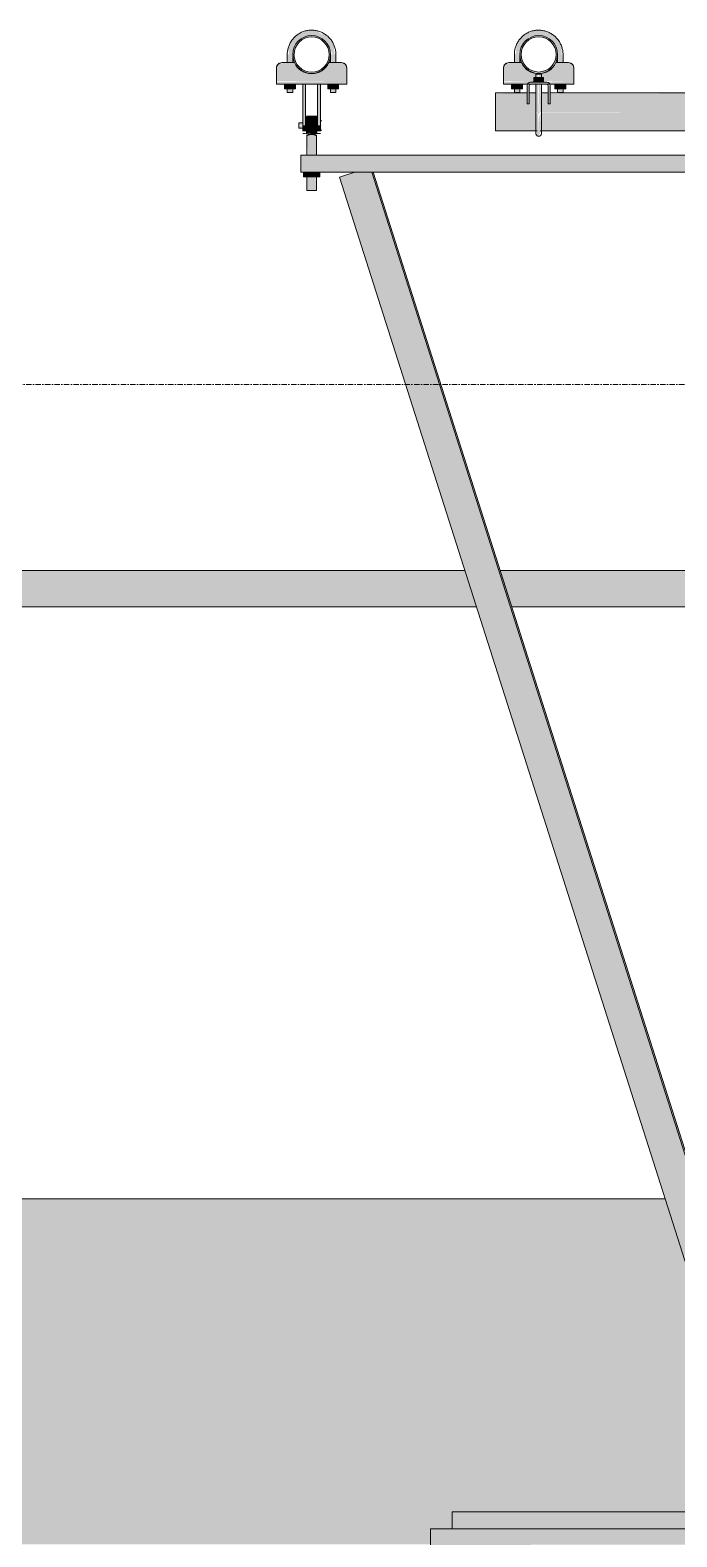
# Model space of a CAD drawing. Header units: inches. Extents: x 21380 to 98133, y -290 to 853.
# Drawn here: x 25549.1 to 25608.9, y 155.3 to 294.5 of the extents above; entities that cross this region are included whole.
import ezdxf

# ---------------------------------------------------------------- set-up
doc = ezdxf.new("R2010")
doc.units = ezdxf.units.IN
doc.header["$MEASUREMENT"] = 0
doc.linetypes.add('Grid Line 1_2_', pattern=[0.875, 0.5, -0.125, 0.125, -0.125])
for name, color, linetype, lineweight in [('A-FLOR-LEVL', 51, 'Continuous', 9), ('M-HVAC-DUCT', 70, 'Continuous', 9), ('Q-SPCQ', 91, 'Continuous', 9), ('S-BEAM', 12, 'Continuous', 9)]:
    doc.layers.add(name, color=color, linetype=linetype, lineweight=lineweight)

# ---------------------------------------------------------------- blocks, each defined once
blk = doc.blocks.new('Basketball_Backstop-Performance_Sports_Systems-3103-Ceiling_Hung - 27_-0_ to 27_-11 7_8_-706978-Building Section - East_West looking North')
at = {"layer": 'Q-SPCQ'}
for points in [[(25577.23, 292.25), (25577.29, 292.25), (25577.2, 293.23), (25576.41, 294.09), (25576.12, 294.23), (25576.2, 294.04), (25575.67, 294.44), (25574.67, 294.44), (25573.77, 294.01), (25573.14, 293.23), (25573.03, 292.73), (25573.1, 292.25), (25573.29, 292.25), (25573.35, 292.25), (25573.48, 292.7), (25573.85, 293.38), (25574.15, 293.66), (25574.54, 293.87), (25574.92, 293.97), (25575.43, 293.97), (25575.82, 293.86), (25576.26, 293.6), (25576.58, 293.27), (25576.8, 292.84), (25576.86, 292.67), (25576.93, 292.74), (25577.1, 292.25), (25577.17, 292.25)], [(25594.1, 292.25), (25594.29, 292.25), (25594.41, 292.67), (25594.49, 292.74), (25594.76, 293.27), (25595.35, 293.89), (25595.35, 293.79), (25596, 293.98), (25596.42, 293.97), (25596.79, 293.87), (25597.22, 293.63), (25597.58, 293.26), (25597.8, 292.84), (25597.86, 292.67), (25597.92, 292.79), (25597.99, 292.25), (25598.04, 292.25), (25598.29, 292.25), (25598.31, 292.73), (25598.2, 293.23), (25597.57, 294.01), (25596.67, 294.44), (25595.67, 294.44), (25594.77, 294.01), (25594.14, 293.23), (25594.04, 292.25)], [(25571.92, 289.81), (25578.42, 289.81), (25578.42, 291), (25578.05, 291.48), (25577.92, 291.5), (25576.74, 291.46), (25576.32, 290.92), (25575.98, 290.69), (25575.59, 290.54), (25575.39, 290.49), (25574.67, 290.56), (25574.27, 290.73), (25573.92, 291.01), (25573.65, 291.37), (25573.48, 291.5), (25572.17, 291.43), (25571.92, 291)], [(25595.73, 289.81), (25595.73, 290.12), (25595.93, 290.12), (25595.99, 290.44), (25596.41, 290.4), (25596.41, 290.12), (25596.61, 290.12), (25596.61, 289.81), (25599.42, 289.81), (25599.42, 291), (25599.05, 291.48), (25598.92, 291.5), (25597.74, 291.46), (25597.32, 290.92), (25596.98, 290.69), (25596.59, 290.54), (25596.1, 290.49), (25595.67, 290.56), (25595.27, 290.73), (25594.92, 291.01), (25594.65, 291.37), (25594.48, 291.5), (25593.17, 291.43), (25592.92, 291), (25592.92, 289.81)], [(25574.61, 289.5), (25578.42, 289.54), (25578.42, 289.81), (25571.92, 289.73), (25571.92, 289.5), (25574.4, 289.5)], [(25596.17, 289.69), (25596.17, 290.12), (25595.73, 290.12), (25595.73, 289.69)], [(25596.17, 289.69), (25596.61, 289.69), (25596.61, 290.12), (25596.17, 290.12)], [(25572.92, 289.06), (25572.92, 289.5), (25572.66, 289.5), (25572.66, 289.06)], [(25572.92, 289.06), (25573.42, 289.06), (25573.42, 289.5), (25572.92, 289.5)], [(25573.42, 289.06), (25573.67, 289.06), (25573.67, 289.5), (25573.42, 289.5)], [(25574.4, 285.69), (25574.61, 285.69), (25574.61, 289.5), (25574.36, 289.5), (25574.36, 285.69)], [(25575.98, 285.69), (25575.98, 289.5), (25575.73, 289.5), (25575.73, 285.69)], [(25576.66, 289.06), (25576.92, 289.06), (25576.92, 289.5), (25576.66, 289.5)], [(25577.42, 289.06), (25577.42, 289.5), (25576.92, 289.5), (25576.92, 289.06)], [(25577.67, 289.06), (25577.67, 289.5), (25577.42, 289.5), (25577.42, 289.06)], [(25593.66, 289.06), (25593.92, 289.06), (25593.92, 289.5), (25593.66, 289.5)], [(25593.92, 289.06), (25594.42, 289.06), (25594.42, 289.5), (25593.92, 289.5)], [(25594.67, 289.06), (25594.67, 289.5), (25594.42, 289.5), (25594.42, 289.06)], [(25597.66, 289.06), (25597.92, 289.06), (25597.92, 289.5), (25597.66, 289.5)], [(25597.92, 289.06), (25598.42, 289.06), (25598.42, 289.5), (25597.92, 289.5)], [(25598.67, 289.06), (25598.67, 289.5), (25598.42, 289.5), (25598.42, 289.06)], [(25574.61, 285.16), (25574.61, 285.69), (25574.36, 285.69), (25574.4, 285.16)], [(25574.71, 285.66), (25575.64, 285.66), (25575.64, 286.53), (25574.71, 286.53), (25574.71, 285.89)], [(25575.73, 285.16), (25575.98, 285.16), (25575.98, 285.69), (25575.73, 285.69), (25575.73, 285.31)], [(25596.17, 284.74), (25596.39, 285.19), (25596.36, 285.21), (25596.37, 285.9), (25596.35, 286.85), (25596.17, 286.39), (25596.17, 284.96)], [(25574.42, 280.94), (25575.17, 280.94), (25575.17, 281.37), (25574.42, 281.37)], [(25575.17, 280.94), (25575.92, 280.94), (25575.92, 281.37), (25575.17, 281.37)], [(25618.06, 164.31), (25618.19, 164.32), (25580.86, 281.37), (25580.73, 281.37), (25618.06, 164.32)]]:
    blk.add_hatch(color=256, dxfattribs=at).paths.add_polyline_path(points, flags=0)
h = blk.add_hatch(color=256, dxfattribs=at)
h.paths.add_polyline_path([(25575.17, 290.5), (25575.62, 290.56), (25576.04, 290.73), (25576.6, 291.27), (25576.68, 291.37), (25576.86, 291.8), (25576.92, 292.25), (25576.86, 292.7), (25576.68, 293.12), (25576.41, 293.49), (25576.04, 293.77), (25575.62, 293.94), (25575.17, 294), (25574.72, 293.94), (25574.29, 293.77), (25573.93, 293.49), (25573.65, 293.12), (25573.48, 292.7), (25573.42, 292.25), (25573.48, 291.8), (25573.73, 291.27), (25573.93, 291.01), (25574.4, 290.69), (25574.72, 290.56)], flags=0)
h.paths.add_polyline_path([(25575.17, 290.62), (25574.75, 290.68), (25574.36, 290.84), (25573.89, 291.27), (25573.76, 291.44), (25573.6, 291.83), (25573.54, 292.25), (25573.6, 292.67), (25573.76, 293.06), (25574.02, 293.4), (25574.4, 293.67), (25574.75, 293.82), (25575.17, 293.87), (25575.59, 293.82), (25575.98, 293.66), (25576.32, 293.4), (25576.58, 293.06), (25576.74, 292.67), (25576.79, 292.25), (25576.74, 291.83), (25576.45, 291.27), (25576.32, 291.1), (25575.98, 290.84), (25575.59, 290.68)], flags=0)
h = blk.add_hatch(color=256, dxfattribs=at)
h.paths.add_polyline_path([(25596.17, 290.5), (25596.62, 290.56), (25597.04, 290.73), (25597.6, 291.27), (25597.68, 291.37), (25597.86, 291.8), (25597.92, 292.25), (25597.86, 292.7), (25597.68, 293.12), (25597.41, 293.49), (25597.04, 293.77), (25596.62, 293.94), (25596.17, 294), (25595.72, 293.94), (25595.29, 293.77), (25594.93, 293.49), (25594.65, 293.12), (25594.48, 292.7), (25594.42, 292.25), (25594.48, 291.8), (25594.73, 291.27), (25594.93, 291.01), (25595.29, 290.73), (25595.72, 290.56)], flags=0)
h.paths.add_polyline_path([(25596.17, 290.62), (25595.75, 290.68), (25595.36, 290.84), (25594.89, 291.27), (25594.76, 291.44), (25594.6, 291.83), (25594.54, 292.25), (25594.6, 292.67), (25594.76, 293.06), (25595.02, 293.4), (25595.36, 293.66), (25595.75, 293.82), (25596.17, 293.87), (25596.59, 293.82), (25596.98, 293.66), (25597.32, 293.4), (25597.58, 293.06), (25597.74, 292.67), (25597.79, 292.25), (25597.74, 291.83), (25597.45, 291.27), (25597.32, 291.1), (25596.98, 290.84), (25596.33, 290.65)], flags=0)
h = blk.add_hatch(color=256, dxfattribs=at)
h.paths.add_polyline_path([(25573.41, 288.75), (25573.35, 289.06), (25572.93, 289.06), (25572.99, 288.75), (25573.39, 288.75)], flags=0)
h.paths.add_polyline_path([(25573.17, 291.5), (25573.41, 291.5), (25573.35, 292.25), (25572.93, 292.25), (25573, 291.5), (25573.15, 291.5)], flags=0)
h = blk.add_hatch(color=256, dxfattribs=at)
h.paths.add_polyline_path([(25577.04, 288.75), (25577.41, 288.75), (25577.34, 289.06), (25576.93, 289.06), (25576.99, 288.75)], flags=0)
h.paths.add_polyline_path([(25577.1, 291.5), (25577.41, 291.5), (25577.35, 292.25), (25576.93, 292.25), (25577.01, 291.5), (25577.06, 291.5)], flags=0)
h = blk.add_hatch(color=256, dxfattribs=at)
h.paths.add_polyline_path([(25594.29, 288.75), (25594.41, 288.75), (25594.34, 289.06), (25593.93, 289.06), (25593.99, 288.75), (25594.23, 288.75)], flags=0)
h.paths.add_polyline_path([(25594.12, 291.5), (25594.41, 291.5), (25594.35, 292.25), (25593.93, 292.25), (25593.99, 291.5), (25594.1, 291.5)], flags=0)
h = blk.add_hatch(color=256, dxfattribs=at)
h.paths.add_polyline_path([(25598.29, 288.75), (25598.41, 288.75), (25598.35, 289.06), (25597.93, 289.06), (25597.99, 288.75), (25598.23, 288.75)], flags=0)
h.paths.add_polyline_path([(25598.15, 291.5), (25598.41, 291.5), (25598.35, 292.25), (25597.93, 292.25), (25598, 291.5), (25598.1, 291.5)], flags=0)
h = blk.add_hatch(color=256, dxfattribs=at)
h.paths.add_polyline_path([(25592.92, 289.5), (25595.42, 289.57), (25595.42, 289.69), (25595.73, 289.73), (25595.73, 289.81), (25592.92, 289.73), (25592.92, 289.51)], flags=0)
h.paths.add_polyline_path([(25599.42, 289.5), (25599.42, 289.81), (25596.61, 289.73), (25596.61, 289.69), (25596.92, 289.62), (25596.92, 289.5)], flags=0)
h = blk.add_hatch(color=256, dxfattribs=at)
h.paths.add_polyline_path([(25595.29, 288.19), (25595.29, 289.37), (25595.11, 289.37), (25595.11, 288.19)], flags=0)
h.paths.add_polyline_path([(25597.04, 288.19), (25597.23, 288.19), (25597.23, 289.37), (25597.04, 289.37)], flags=0)
h.paths.add_polyline_path([(25596.92, 289.5), (25596.92, 289.69), (25595.42, 289.69), (25595.42, 289.5), (25596.33, 289.5)], flags=0)
h = blk.add_hatch(color=256, dxfattribs=at)
h.paths.add_polyline_path([(25595.99, 286.94), (25596.17, 286.94), (25596.1, 289.5), (25595.93, 289.5), (25595.95, 286.94)], flags=0)
h.paths.add_polyline_path([(25595.95, 290.12), (25596.17, 290.12), (25596.1, 290.44), (25595.93, 290.44), (25595.93, 290.12)], flags=0)
h = blk.add_hatch(color=256, dxfattribs=at)
h.paths.add_polyline_path([(25596.33, 286.94), (25596.41, 286.94), (25596.33, 289.5), (25596.17, 289.5), (25596.23, 286.94), (25596.29, 286.94)], flags=0)
h.paths.add_polyline_path([(25596.34, 290.12), (25596.41, 290.12), (25596.33, 290.44), (25596.17, 290.44), (25596.23, 290.12), (25596.33, 290.12)], flags=0)
h = blk.add_hatch(color=256, dxfattribs=at)
h.paths.add_polyline_path([(25592.17, 286.94), (25595.93, 286.94), (25595.93, 288.69), (25595.29, 288.62), (25595.29, 288.19), (25595.11, 288.19), (25595.11, 288.69), (25592.17, 288.63), (25592.17, 287.39)], flags=0)
h.paths.add_polyline_path([(25596.41, 286.94), (25621.93, 286.94), (25621.93, 288.69), (25621.29, 288.63), (25621.29, 288.19), (25621.11, 288.19), (25621.11, 288.69), (25597.23, 288.61), (25597.23, 288.19), (25597.04, 288.19), (25597.04, 288.69), (25596.41, 288.62), (25596.41, 287.36)], flags=0)
h.paths.add_polyline_path([(25622.42, 286.94), (25647.93, 286.97), (25647.93, 288.69), (25647.29, 288.63), (25647.29, 288.19), (25647.11, 288.2), (25647.11, 288.69), (25623.23, 288.63), (25623.23, 288.19), (25623.04, 288.19), (25623.04, 288.69), (25622.41, 288.63), (25622.41, 286.94)], flags=0)
h.paths.add_polyline_path([(25648.97, 286.94), (25652.17, 286.94), (25652.17, 288.69), (25649.23, 288.63), (25649.23, 288.19), (25649.04, 288.19), (25648.97, 288.69), (25648.41, 288.63), (25648.41, 286.94)], flags=0)
h = blk.add_hatch(color=256, dxfattribs=at)
h.paths.add_polyline_path([(25595.99, 286.94), (25596.17, 286.7), (25596.29, 286.94), (25596.04, 286.94)], flags=0)
h.paths.add_polyline_path([(25595.93, 285.19), (25595.98, 285.25), (25595.95, 286.94), (25592.17, 286.94), (25592.17, 285.19)], flags=0)
h.paths.add_polyline_path([(25622.04, 286.94), (25622.17, 286.71), (25622.1, 286.94)], flags=0)
h.paths.add_polyline_path([(25596.39, 286.94), (25596.33, 286.89), (25596.37, 286.91)], flags=0)
h.paths.add_polyline_path([(25596.36, 285.19), (25621.95, 285.25), (25621.93, 286.94), (25596.39, 286.91), (25596.36, 285.21)], flags=0)
h.paths.add_polyline_path([(25647.99, 286.94), (25648.17, 286.7), (25648.29, 286.94), (25648.04, 286.94)], flags=0)
h.paths.add_polyline_path([(25622.39, 286.94), (25622.23, 286.94), (25622.29, 286.73), (25622.35, 286.85)], flags=0)
h.paths.add_polyline_path([(25622.39, 285.67), (25622.17, 286.04), (25622.07, 285.61), (25622.29, 285.62), (25622.35, 285.64)], flags=0)
h.paths.add_polyline_path([(25622.65, 285.19), (25647.98, 285.26), (25647.95, 286.94), (25622.39, 286.94), (25622.4, 285.19)], flags=0)
h.paths.add_polyline_path([(25648.39, 286.94), (25648.35, 286.94), (25648.35, 286.85)], flags=0)
h.paths.add_polyline_path([(25648.36, 285.19), (25652.17, 285.25), (25652.17, 286.94), (25648.39, 286.94), (25648.36, 285.19)], flags=0)
h = blk.add_hatch(color=256, dxfattribs=at)
h.paths.add_polyline_path([(25596.17, 286.45), (25596.1, 286.78), (25596.04, 286.8), (25596.1, 286.63)], flags=0)
h.paths.add_polyline_path([(25596.17, 284.74), (25596.1, 286.6), (25595.95, 286.94), (25595.98, 284.87), (25596.01, 284.76)], flags=0)
h = blk.add_hatch(color=256, dxfattribs=at)
h.paths.add_polyline_path([(25573.98, 285.69), (25574.36, 285.76), (25574.36, 285.93), (25573.98, 285.86), (25573.98, 285.75)], flags=0)
h.paths.add_polyline_path([(25575.73, 285.69), (25575.73, 285.93), (25575.64, 285.86), (25575.64, 285.69)], flags=0)
h.paths.add_polyline_path([(25574.61, 285.69), (25574.71, 285.77), (25574.71, 285.93), (25574.61, 285.85), (25574.61, 285.71)], flags=0)
h = blk.add_hatch(color=256, dxfattribs=at)
h.paths.add_polyline_path([(25575.73, 285.45), (25575.73, 285.69), (25575.64, 285.61), (25575.64, 285.45)], flags=0)
h.paths.add_polyline_path([(25574.36, 285.45), (25574.36, 285.69), (25573.98, 285.62), (25573.98, 285.45)], flags=0)
h.paths.add_polyline_path([(25574.61, 285.45), (25574.71, 285.53), (25574.71, 285.69), (25574.61, 285.62), (25574.61, 285.45)], flags=0)
h = blk.add_hatch(color=256, dxfattribs=at)
h.paths.add_polyline_path([(25575.1, 284.86), (25575.06, 284.87), (25574.71, 285.02), (25574.71, 284.87), (25575.06, 284.86)], flags=0)
h.paths.add_polyline_path([(25575.25, 284.86), (25575.64, 284.87), (25575.64, 285.66), (25574.71, 285.66), (25574.71, 285.02), (25575.17, 284.88)], flags=0)
h = blk.add_hatch(color=256, dxfattribs=at)
h.paths.add_polyline_path([(25574.75, 279.69), (25575.61, 279.69), (25575.54, 280.94), (25574.74, 280.94), (25574.74, 279.69)], flags=0)
h.paths.add_polyline_path([(25575.22, 282.95), (25575.61, 282.95), (25575.58, 284.76), (25575.25, 284.86), (25574.84, 284.79), (25574.74, 284.75), (25574.82, 282.95), (25575.13, 282.95)], flags=0)
h = blk.add_hatch(color=256, dxfattribs=at)
h.paths.add_polyline_path([(25574.17, 281.37), (25620.67, 281.37), (25620.67, 282.87), (25574.17, 282.95), (25574.17, 281.5)], flags=0)
h.paths.add_polyline_path([(25623.67, 281.37), (25670.17, 281.37), (25670.17, 282.95), (25623.67, 282.87), (25623.67, 281.5)], flags=0)
h.paths.add_polyline_path([(25622.36, 282.24), (25622.23, 282.06), (25622.26, 282.23), (25622.27, 282.23)], flags=0)
h.paths.add_polyline_path([(25622.36, 281.81), (25622.27, 282.4), (25621.98, 282.31), (25621.99, 282.24), (25622.17, 282.23), (25622.17, 282.05), (25622.23, 282.05), (25622.34, 281.81)], flags=0)
h.paths.add_polyline_path([(25622.08, 281.84), (25622.1, 281.84), (25621.98, 282.24), (25621.99, 281.99), (25622.08, 281.84)], flags=0)
h.paths.add_polyline_path([(25622.48, 281.91), (25622.54, 282.12), (25622.48, 281.94)], flags=0)
h = blk.add_hatch(color=256, dxfattribs=at)
h.paths.add_polyline_path([(25617.08, 157.56), (25618.96, 157.56), (25618.96, 160.19), (25616.24, 160.19), (25616.48, 159.44)], flags=0)
h.paths.add_polyline_path([(25618.06, 164.31), (25580.73, 281.37), (25579.16, 281.37), (25577.74, 280.92), (25614.92, 164.31)], flags=0)
h = blk.add_hatch(color=256, dxfattribs=at)
h.paths.add_polyline_path([(25653.35, 156), (25656.17, 156), (25656.17, 157.56), (25622.29, 157.56), (25622.29, 156), (25651.42, 156)], flags=0)
h.paths.add_polyline_path([(25588.17, 156), (25622.04, 156), (25622.04, 157.56), (25588.17, 157.56)], flags=0)
h = blk.add_hatch(color=256, dxfattribs=at)
h.paths.add_polyline_path([(25586.17, 114), (25616.65, 114), (25615.57, 115.5), (25587.67, 115.5), (25587.67, 154.5), (25622.04, 154.56), (25622.04, 156), (25586.17, 156), (25586.17, 115.49)], flags=0)
h.paths.add_polyline_path([(25658.17, 114), (25658.17, 156), (25622.29, 156), (25622.29, 154.5), (25656.67, 154.5), (25656.67, 115.5), (25628.77, 115.49), (25627.73, 114), (25644.58, 114)], flags=0)
for p, q in [((25573.58, 291.5), (25572.42, 291.5)), ((25572.92, 292.25), (25572.92, 291.5)), ((25573.42, 291.5), (25573.42, 292.25)), ((25577.92, 291.5), (25576.76, 291.5)), ((25576.92, 292.25), (25576.92, 291.5)), ((25577.42, 291.5), (25577.42, 292.25)), ((25594.58, 291.5), (25593.42, 291.5)), ((25593.92, 292.25), (25593.92, 291.5)), ((25594.42, 291.5), (25594.42, 292.25)), ((25598.92, 291.5), (25597.76, 291.5)), ((25597.92, 292.25), (25597.92, 291.5)), ((25598.42, 291.5), (25598.42, 292.25)), ((25571.92, 291), (25571.92, 289.81)), ((25571.92, 289.5), (25571.92, 289.81)), ((25578.42, 289.81), (25578.42, 291)), ((25578.42, 289.81), (25578.42, 289.5)), ((25592.92, 289.81), (25592.92, 291)), ((25592.92, 289.5), (25592.92, 289.81)), ((25596.92, 289.69), (25595.42, 289.69)), ((25595.73, 290.12), (25596.17, 290.12)), ((25595.73, 290.12), (25595.73, 289.69)), ((25595.92, 290.44), (25595.92, 289.69)), ((25595.93, 290.44), (25596.17, 290.44)), ((25596.17, 290.44), (25596.41, 290.44)), ((25596.17, 290.12), (25596.61, 290.12)), ((25596.17, 289.69), (25596.17, 290.12)), ((25596.42, 289.69), (25596.42, 290.44)), ((25596.61, 290.12), (25596.61, 289.69)), ((25599.42, 291), (25599.42, 289.81)), ((25599.42, 289.81), (25599.42, 289.5)), ((25571.92, 289.5), (25578.42, 289.5)), ((25572.66, 289.06), (25572.66, 289.5)), ((25572.92, 289.06), (25572.66, 289.06)), ((25572.92, 289.51), (25572.92, 288.75)), ((25572.92, 289.5), (25572.92, 289.06)), ((25573.42, 289.06), (25572.92, 289.06)), ((25572.92, 288.75), (25572.93, 288.75)), ((25573.42, 288.75), (25572.92, 288.75)), ((25573.41, 288.75), (25573.42, 288.75)), ((25573.42, 288.75), (25573.42, 289.51)), ((25573.42, 289.5), (25573.42, 289.06)), ((25573.67, 289.06), (25573.42, 289.06)), ((25573.67, 289.5), (25573.67, 289.06)), ((25574.36, 285.69), (25574.36, 289.5)), ((25574.36, 289.5), (25574.61, 289.5)), ((25574.61, 289.5), (25574.61, 285.69)), ((25575.73, 285.69), (25575.73, 289.5)), ((25575.73, 289.5), (25575.98, 289.5)), ((25575.98, 289.5), (25575.98, 285.69)), ((25576.66, 289.5), (25576.66, 289.06)), ((25576.92, 289.06), (25576.66, 289.06)), ((25576.92, 289.52), (25576.92, 288.75)), ((25576.92, 289.5), (25576.92, 289.06)), ((25577.42, 289.06), (25576.92, 289.06)), ((25577.42, 288.75), (25576.92, 288.75)), ((25576.92, 288.75), (25576.93, 288.75)), ((25577.41, 288.75), (25577.42, 288.75)), ((25577.42, 288.75), (25577.42, 289.52)), ((25577.42, 289.5), (25577.42, 289.06)), ((25577.67, 289.06), (25577.42, 289.06)), ((25577.67, 289.06), (25577.67, 289.5)), ((25595.11, 288.69), (25592.17, 288.69)), ((25592.17, 286.94), (25592.17, 288.69)), ((25592.92, 289.5), (25595.42, 289.5)), ((25593.66, 289.06), (25593.66, 289.5)), ((25593.92, 289.06), (25593.66, 289.06)), ((25593.92, 289.51), (25593.92, 288.75)), ((25593.92, 289.5), (25593.92, 289.06)), ((25594.42, 289.06), (25593.92, 289.06)), ((25593.92, 288.75), (25593.93, 288.75)), ((25594.42, 288.75), (25593.92, 288.75)), ((25594.41, 288.75), (25594.42, 288.75)), ((25594.42, 288.75), (25594.42, 289.51)), ((25594.42, 289.5), (25594.42, 289.06)), ((25594.67, 289.06), (25594.42, 289.06)), ((25594.67, 289.5), (25594.67, 289.06)), ((25595.11, 289.37), (25595.11, 288.19)), ((25595.29, 288.19), (25595.29, 289.37)), ((25595.95, 288.69), (25595.29, 288.69)), ((25595.42, 289.5), (25596.92, 289.5)), ((25595.92, 289.5), (25595.92, 288.68)), ((25595.92, 289.5), (25595.92, 286.94)), ((25597.04, 288.69), (25596.39, 288.69)), ((25596.42, 288.68), (25596.42, 289.5)), ((25596.42, 286.94), (25596.42, 289.5)), ((25596.92, 289.5), (25599.42, 289.5)), ((25597.04, 288.19), (25597.04, 289.37)), ((25597.23, 289.37), (25597.23, 288.19)), ((25621.11, 288.69), (25597.23, 288.69)), ((25597.66, 289.5), (25597.66, 289.06)), ((25597.92, 289.06), (25597.66, 289.06)), ((25597.92, 289.52), (25597.92, 288.75)), ((25597.92, 289.5), (25597.92, 289.06)), ((25598.42, 289.06), (25597.92, 289.06)), ((25598.42, 288.75), (25597.92, 288.75)), ((25597.92, 288.75), (25597.93, 288.75)), ((25598.41, 288.75), (25598.42, 288.75)), ((25598.42, 288.75), (25598.42, 289.52)), ((25598.42, 289.5), (25598.42, 289.06)), ((25598.67, 289.06), (25598.42, 289.06)), ((25598.67, 289.06), (25598.67, 289.5)), ((25592.17, 285.19), (25592.17, 286.94)), ((25595.11, 288.2), (25595.11, 287.82)), ((25595.11, 287.69), (25595.11, 288.19)), ((25595.11, 287.82), (25595.11, 287.69)), ((25595.11, 287.69), (25595.29, 287.69)), ((25595.29, 287.69), (25595.11, 287.69)), ((25595.29, 287.82), (25595.29, 288.2)), ((25595.29, 288.19), (25595.29, 287.69)), ((25595.29, 287.69), (25595.29, 287.82)), ((25597.04, 288.2), (25597.04, 287.82)), ((25597.04, 287.69), (25597.04, 288.19)), ((25597.04, 287.82), (25597.04, 287.69)), ((25597.04, 287.69), (25597.23, 287.69)), ((25597.23, 287.69), (25597.04, 287.69)), ((25597.23, 287.82), (25597.23, 288.2)), ((25597.23, 288.19), (25597.23, 287.69)), ((25597.23, 287.69), (25597.23, 287.82)), ((25574.36, 285.94), (25573.98, 285.94)), ((25573.98, 285.69), (25573.98, 285.93)), ((25573.98, 285.45), (25573.98, 285.69)), ((25574.36, 285.16), (25574.36, 285.69)), ((25574.71, 285.94), (25574.61, 285.94)), ((25574.61, 285.69), (25574.61, 285.16)), ((25575.64, 286.56), (25574.71, 286.56)), ((25574.71, 285.66), (25574.71, 286.53)), ((25574.71, 284.87), (25574.71, 285.66)), ((25575.64, 286.53), (25575.64, 285.66)), ((25575.73, 285.94), (25575.64, 285.94)), ((25575.64, 285.66), (25575.64, 284.87)), ((25575.73, 285.16), (25575.73, 285.69)), ((25576.11, 286.12), (25575.98, 286.12)), ((25575.98, 285.69), (25575.98, 285.16)), ((25576.11, 285.69), (25576.11, 285.69)), ((25576.11, 285.69), (25576.11, 285.69)), ((25573.98, 285.44), (25574.36, 285.44)), ((25574.36, 284.94), (25574.61, 284.94)), ((25574.61, 285.44), (25574.71, 285.44)), ((25574.71, 284.75), (25574.74, 284.75)), ((25574.74, 284.75), (25574.74, 282.95)), ((25575.61, 282.95), (25575.61, 284.75)), ((25575.61, 284.75), (25575.64, 284.75)), ((25575.64, 285.44), (25575.73, 285.44)), ((25575.73, 284.94), (25575.98, 284.94)), ((25575.98, 285.25), (25576.11, 285.25)), ((25592.17, 285.19), (25596.04, 285.19)), ((25596.3, 285.19), (25621.88, 285.19)), ((25574.17, 281.37), (25574.17, 282.95)), ((25574.17, 282.95), (25621.67, 282.95)), ((25618.86, 281.37), (25574.17, 281.37)), ((25574.42, 281.37), (25574.42, 280.94)), ((25574.74, 281.37), (25574.74, 279.69)), ((25575.17, 280.94), (25575.17, 281.37)), ((25575.61, 279.69), (25575.61, 281.37)), ((25575.92, 281.37), (25575.92, 280.94)), ((25577.74, 280.92), (25579.16, 281.37)), ((25580.73, 281.37), (25618.06, 164.32)), ((25618.19, 164.32), (25580.86, 281.37)), ((25575.17, 280.94), (25574.42, 280.94)), ((25575.92, 280.94), (25575.17, 280.94)), ((25577.74, 280.92), (25614.92, 164.32)), ((25575.61, 279.69), (25574.74, 279.69)), ((25588.17, 156), (25588.17, 157.56)), ((25588.17, 157.56), (25622.09, 157.56)), ((25622.09, 156), (25586.17, 156)), ((25586.17, 156), (25586.17, 114))]:
    blk.add_line(p, q, dxfattribs=at)
at = {"layer": 'Q-SPCQ', "flags": 128}
for points in [[(25577.42, 292.25), (25577.42, 292.34), (25577.41, 292.43), (25577.4, 292.52), (25577.39, 292.61), (25577.37, 292.7), (25577.35, 292.78), (25577.33, 292.87), (25577.3, 292.96), (25577.27, 293.04), (25577.24, 293.13), (25577.2, 293.21), (25577.16, 293.29), (25577.12, 293.37), (25577.08, 293.45), (25577.03, 293.52), (25576.97, 293.59), (25576.92, 293.66), (25576.86, 293.73), (25576.8, 293.8), (25576.74, 293.86), (25576.67, 293.93), (25576.6, 293.98), (25576.53, 294.04), (25576.46, 294.09), (25576.38, 294.14), (25576.31, 294.19), (25576.23, 294.23), (25576.15, 294.28), (25576.07, 294.31), (25575.98, 294.35), (25575.9, 294.38), (25575.81, 294.41), (25575.73, 294.43), (25575.64, 294.45), (25575.55, 294.47), (25575.46, 294.48), (25575.37, 294.49), (25575.28, 294.5), (25575.19, 294.5), (25575.1, 294.5), (25575.01, 294.49), (25574.92, 294.49), (25574.83, 294.48), (25574.75, 294.46), (25574.66, 294.44), (25574.57, 294.42), (25574.48, 294.39), (25574.4, 294.36), (25574.32, 294.33), (25574.23, 294.3), (25574.15, 294.26), (25574.07, 294.21), (25573.99, 294.17), (25573.92, 294.12), (25573.84, 294.07), (25573.77, 294.01), (25573.7, 293.96), (25573.64, 293.9), (25573.57, 293.83), (25573.51, 293.77), (25573.45, 293.7), (25573.39, 293.63), (25573.34, 293.56), (25573.29, 293.49), (25573.24, 293.41), (25573.2, 293.33), (25573.15, 293.25), (25573.12, 293.17), (25573.08, 293.09), (25573.05, 293), (25573.02, 292.92), (25573, 292.83), (25572.97, 292.74), (25572.96, 292.66), (25572.94, 292.57), (25572.93, 292.48), (25572.92, 292.39), (25572.92, 292.3), (25572.92, 292.25)], [(25598.42, 292.25), (25598.42, 292.34), (25598.41, 292.43), (25598.4, 292.52), (25598.39, 292.61), (25598.37, 292.7), (25598.35, 292.78), (25598.33, 292.87), (25598.3, 292.96), (25598.27, 293.04), (25598.24, 293.13), (25598.2, 293.21), (25598.16, 293.29), (25598.12, 293.37), (25598.08, 293.45), (25598.03, 293.52), (25597.97, 293.59), (25597.92, 293.66), (25597.86, 293.73), (25597.8, 293.8), (25597.74, 293.86), (25597.67, 293.93), (25597.6, 293.98), (25597.53, 294.04), (25597.46, 294.09), (25597.38, 294.14), (25597.31, 294.19), (25597.23, 294.23), (25597.15, 294.28), (25597.07, 294.31), (25596.98, 294.35), (25596.9, 294.38), (25596.81, 294.41), (25596.73, 294.43), (25596.64, 294.45), (25596.55, 294.47), (25596.46, 294.48), (25596.37, 294.49), (25596.28, 294.5), (25596.19, 294.5), (25596.1, 294.5), (25596.01, 294.49), (25595.92, 294.49), (25595.83, 294.48), (25595.75, 294.46), (25595.66, 294.44), (25595.57, 294.42), (25595.48, 294.39), (25595.4, 294.36), (25595.32, 294.33), (25595.23, 294.3), (25595.15, 294.26), (25595.07, 294.21), (25594.99, 294.17), (25594.92, 294.12), (25594.84, 294.07), (25594.77, 294.01), (25594.7, 293.96), (25594.64, 293.9), (25594.57, 293.83), (25594.51, 293.77), (25594.45, 293.7), (25594.39, 293.63), (25594.34, 293.56), (25594.29, 293.49), (25594.24, 293.41), (25594.2, 293.33), (25594.15, 293.25), (25594.12, 293.17), (25594.08, 293.09), (25594.05, 293), (25594.02, 292.92), (25594, 292.83), (25593.97, 292.74), (25593.96, 292.66), (25593.94, 292.57), (25593.93, 292.48), (25593.92, 292.39), (25593.92, 292.3), (25593.92, 292.25)], [(25595.92, 286.94), (25595.92, 286.86), (25595.92, 286.78), (25595.92, 286.7), (25595.92, 286.62), (25595.92, 286.54), (25595.92, 286.46), (25595.92, 286.38), (25595.92, 286.31), (25595.92, 286.23), (25595.92, 286.16), (25595.92, 286.09), (25595.92, 286.01), (25595.92, 285.94), (25595.92, 285.88), (25595.92, 285.81), (25595.92, 285.74), (25595.92, 285.68), (25595.92, 285.62), (25595.92, 285.56), (25595.92, 285.5), (25595.92, 285.45), (25595.92, 285.4), (25595.92, 285.35), (25595.92, 285.3), (25595.92, 285.25), (25595.92, 285.21), (25595.92, 285.17), (25595.92, 285.14), (25595.92, 285.1), (25595.92, 285.07), (25595.92, 285.05), (25595.92, 285.02), (25595.92, 285), (25595.92, 284.98), (25595.92, 284.97), (25595.92, 284.95), (25595.92, 284.95), (25595.92, 284.94), (25595.92, 284.94)], [(25596.42, 284.94), (25596.42, 284.94), (25596.42, 284.94), (25596.42, 284.95), (25596.42, 284.96), (25596.42, 284.98), (25596.42, 284.99), (25596.42, 285.02), (25596.42, 285.04), (25596.42, 285.07), (25596.42, 285.1), (25596.42, 285.13), (25596.42, 285.16), (25596.42, 285.2), (25596.42, 285.24), (25596.42, 285.29), (25596.42, 285.33), (25596.42, 285.38), (25596.42, 285.43), (25596.42, 285.49), (25596.42, 285.54), (25596.42, 285.6), (25596.42, 285.66), (25596.42, 285.73), (25596.42, 285.79), (25596.42, 285.86), (25596.42, 285.93), (25596.42, 285.99), (25596.42, 286.07), (25596.42, 286.14), (25596.42, 286.21), (25596.42, 286.29), (25596.42, 286.36), (25596.42, 286.44), (25596.42, 286.52), (25596.42, 286.6), (25596.42, 286.68), (25596.42, 286.76), (25596.42, 286.84), (25596.42, 286.92), (25596.42, 286.94)], [(25595.92, 284.94), (25595.92, 284.94), (25595.92, 284.94), (25595.92, 284.95), (25595.92, 284.96), (25595.92, 284.98), (25595.92, 284.99), (25595.92, 285.02), (25595.92, 285.04), (25595.92, 285.07), (25595.92, 285.1), (25595.92, 285.13), (25595.92, 285.16), (25595.92, 285.2)], [(25596.17, 284.69), (25596.16, 284.69), (25596.15, 284.69), (25596.14, 284.69), (25596.13, 284.69), (25596.12, 284.69), (25596.11, 284.69), (25596.1, 284.7), (25596.09, 284.7), (25596.08, 284.7), (25596.07, 284.71), (25596.06, 284.71), (25596.05, 284.72), (25596.04, 284.72), (25596.04, 284.73), (25596.03, 284.73), (25596.02, 284.74), (25596.01, 284.74), (25596, 284.75), (25596, 284.76), (25595.99, 284.76), (25595.98, 284.77), (25595.98, 284.78), (25595.97, 284.79), (25595.96, 284.79), (25595.96, 284.8), (25595.95, 284.81), (25595.95, 284.82), (25595.94, 284.83), (25595.94, 284.84), (25595.94, 284.85), (25595.93, 284.86), (25595.93, 284.87), (25595.93, 284.88), (25595.92, 284.89), (25595.92, 284.9), (25595.92, 284.9), (25595.92, 284.91), (25595.92, 284.92), (25595.92, 284.93), (25595.92, 284.94)], [(25596.42, 284.94), (25596.42, 284.93), (25596.42, 284.92), (25596.42, 284.91), (25596.42, 284.9), (25596.41, 284.89), (25596.41, 284.88), (25596.41, 284.87), (25596.41, 284.86), (25596.4, 284.85), (25596.4, 284.84), (25596.39, 284.83), (25596.39, 284.82), (25596.39, 284.81), (25596.38, 284.8), (25596.38, 284.8), (25596.37, 284.79), (25596.36, 284.78), (25596.36, 284.77), (25596.35, 284.77), (25596.34, 284.76), (25596.34, 284.75), (25596.33, 284.74), (25596.32, 284.74), (25596.31, 284.73), (25596.3, 284.73), (25596.3, 284.72), (25596.29, 284.72), (25596.28, 284.71), (25596.27, 284.71), (25596.26, 284.7), (25596.25, 284.7), (25596.24, 284.7), (25596.23, 284.7), (25596.22, 284.69), (25596.21, 284.69), (25596.2, 284.69), (25596.19, 284.69), (25596.18, 284.69), (25596.17, 284.69), (25596.17, 284.69)], [(25596.42, 285.21), (25596.42, 285.17), (25596.42, 285.14), (25596.42, 285.1), (25596.42, 285.07), (25596.42, 285.05), (25596.42, 285.02), (25596.42, 285), (25596.42, 284.98), (25596.42, 284.97), (25596.42, 284.95), (25596.42, 284.95), (25596.42, 284.94), (25596.42, 284.94)]]:
    blk.add_lwpolyline(points, dxfattribs=at)
at = {"layer": 'Q-SPCQ'}
for centre, radius, start, end in [((25575.17, 292.25), 1.75, 0, 180), ((25575.17, 292.25), 1.62, 0, 180), ((25596.17, 292.25), 1.75, 0, 180), ((25596.17, 292.25), 1.62, 0, 180), ((25572.42, 291), 0.5, 90, 180), ((25572.42, 291), 0.5, 120, 180), ((25575.17, 292.25), 1.75, 180, 0), ((25575.17, 292.25), 1.63, 180, 0), ((25575.17, 292.22), 1.75, 204.3958, 335.6042), ((25577.92, 291), 0.5, 0, 90), ((25577.92, 291), 0.5, 0, 60), ((25593.42, 291), 0.5, 90, 180), ((25593.42, 291), 0.5, 120, 180), ((25596.17, 292.25), 1.75, 180, 0), ((25596.17, 292.25), 1.62, 180, 0), ((25596.17, 292.22), 1.75, 204.3958, 335.6042), ((25598.92, 291), 0.5, 0, 90), ((25598.92, 291), 0.5, 0, 60), ((25595.42, 289.37), 0.312, 90, 180), ((25596.92, 289.37), 0.312, 0, 90), ((25595.42, 289.37), 0.125, 90, 180), ((25596.92, 289.37), 0.125, 0, 90)]:
    blk.add_arc(centre, radius, start, end, dxfattribs=at)
blk.add_open_spline([(25575.61, 284.75), (25575.61, 284.75), (25575.61, 284.75), (25575.6, 284.76), (25575.58, 284.76), (25575.57, 284.77), (25575.55, 284.78), (25575.54, 284.78), (25575.52, 284.79), (25575.51, 284.79), (25575.5, 284.8), (25575.48, 284.81), (25575.46, 284.81), (25575.43, 284.82), (25575.41, 284.83), (25575.39, 284.83), (25575.38, 284.84), (25575.35, 284.84), (25575.33, 284.85), (25575.29, 284.85), (25575.25, 284.86), (25575.21, 284.86), (25575.17, 284.86), (25575.13, 284.86), (25575.1, 284.86), (25575.06, 284.85), (25575.02, 284.85), (25574.99, 284.84), (25574.97, 284.84), (25574.95, 284.83), (25574.94, 284.83), (25574.92, 284.82), (25574.89, 284.81), (25574.87, 284.81), (25574.85, 284.8), (25574.84, 284.79), (25574.83, 284.79), (25574.81, 284.78), (25574.8, 284.78), (25574.78, 284.77), (25574.76, 284.76), (25574.75, 284.76), (25574.74, 284.75), (25574.74, 284.75), (25574.74, 284.75)], degree=3, knots=[0, 0, 0, 0, 0.055556, 0.083333, 0.111111, 0.138889, 0.166667, 0.194444, 0.208333, 0.222222, 0.236111, 0.25, 0.277778, 0.305556, 0.319444, 0.333333, 0.347222, 0.361111, 0.388889, 0.416667, 0.444444, 0.472222, 0.5, 0.527778, 0.555556, 0.583333, 0.611111, 0.638889, 0.652778, 0.666667, 0.680556, 0.694444, 0.722222, 0.75, 0.763889, 0.777778, 0.791667, 0.805556, 0.833333, 0.861111, 0.888889, 0.916667, 0.944444, 1, 1, 1, 1], dxfattribs=at)
blk = doc.blocks.new('Girt_Z - 10_D-1223956-Building Section - East_West looking North')
at = {"layer": 'S-BEAM'}
h = blk.add_hatch(color=256, dxfattribs=at)
h.paths.add_polyline_path([(22799.39, 241.19), (23080.89, 241.19), (23080.89, 244.56), (22799.39, 244.56)], flags=0)
h.paths.add_polyline_path([(23521.47, 241.19), (23554.53, 241.19), (23556.99, 244.56), (23483.55, 244.56), (23486.07, 241.19), (23520.69, 241.19)], flags=0)
h.paths.add_polyline_path([(26259.39, 241.19), (26259.39, 244.56), (26256.43, 244.56), (26256.43, 241.19), (26258.7, 241.19)], flags=0)
h.paths.add_polyline_path([(23555.78, 241.19), (23659.89, 241.19), (23659.89, 244.56), (23558.29, 244.56), (23555.77, 241.19)], flags=0)
h.paths.add_polyline_path([(26249.8, 241.19), (26249.8, 244.56), (26244.43, 244.56), (26244.43, 241.19)], flags=0)
h.paths.add_polyline_path([(26237.8, 241.19), (26237.8, 244.56), (26232.43, 244.56), (26232.43, 241.19)], flags=0)
h.paths.add_polyline_path([(26225.8, 241.19), (26225.8, 244.56), (26220.43, 244.56), (26220.43, 241.19), (26223.61, 241.19)], flags=0)
h.paths.add_polyline_path([(26208.43, 241.19), (26213.8, 241.19), (26213.8, 244.56), (26208.43, 244.56)], flags=0)
h.paths.add_polyline_path([(26201.8, 241.19), (26201.8, 244.56), (26019.14, 244.56), (26019.14, 241.19), (26188.52, 241.19)], flags=0)
h.paths.add_polyline_path([(23484.82, 241.19), (23482.25, 244.56), (23380.39, 244.56), (23380.39, 241.19), (23484.77, 241.19)], flags=0)
h.paths.add_polyline_path([(26017.89, 241.19), (26017.89, 244.56), (25999.52, 244.56), (25999.52, 241.19), (26013.05, 241.19)], flags=0)
h.paths.add_polyline_path([(25998.27, 241.19), (25998.27, 244.56), (25985.89, 244.56), (25985.89, 241.19)], flags=0)
h.paths.add_polyline_path([(25975.89, 241.19), (25975.89, 244.56), (25696.39, 244.56), (25696.39, 241.19), (25942.87, 241.19)], flags=0)
h.paths.add_polyline_path([(25666.61, 241.19), (25686.39, 241.19), (25686.39, 244.56), (25655.02, 244.56), (25653.94, 241.19), (25662.13, 241.19)], flags=0)
h.paths.add_polyline_path([(25650.67, 241.19), (25651.75, 244.56), (25625.49, 244.56), (25625.49, 241.19), (25627.03, 241.19)], flags=0)
h.paths.add_polyline_path([(25618.86, 241.19), (25618.86, 244.56), (25592.6, 244.56), (25593.68, 241.19), (25618.26, 241.19)], flags=0)
h.paths.add_polyline_path([(25590.41, 241.19), (25589.33, 244.56), (25406.89, 244.56), (25406.89, 241.19), (25580.58, 241.19)], flags=0)
h.paths.add_polyline_path([(23669.89, 241.19), (23949.39, 241.19), (23949.39, 244.56), (23669.89, 244.56)], flags=0)
h.paths.add_polyline_path([(25396.89, 241.19), (25396.89, 244.56), (25117.39, 244.56), (25117.39, 241.19), (25241.01, 241.19)], flags=0)
h.paths.add_polyline_path([(25107.39, 241.19), (25107.39, 244.56), (24989.45, 244.56), (24988.37, 241.19), (25100.64, 241.19)], flags=0)
h.paths.add_polyline_path([(23959.39, 241.19), (24238.89, 241.19), (24238.89, 244.56), (23959.39, 244.56)], flags=0)
h.paths.add_polyline_path([(23370.39, 241.19), (23370.39, 244.56), (23090.89, 244.56), (23090.89, 241.19), (23275.82, 241.19)], flags=0)
h.paths.add_polyline_path([(24985.1, 241.19), (24986.18, 244.56), (24959.92, 244.56), (24959.92, 241.19), (24960.27, 241.19)], flags=0)
h.paths.add_polyline_path([(24248.89, 241.19), (24528.39, 241.19), (24528.39, 244.56), (24248.89, 244.56)], flags=0)
h.paths.add_polyline_path([(24953.29, 241.19), (24953.29, 244.56), (24927.03, 244.56), (24928.11, 241.19), (24951.5, 241.19)], flags=0)
h.paths.add_polyline_path([(24538.39, 241.19), (24642.8, 241.19), (24640.24, 244.56), (24538.39, 244.56)], flags=0)
h.paths.add_polyline_path([(24924.84, 241.19), (24923.76, 244.56), (24827.89, 244.56), (24827.89, 241.19), (24915.01, 241.19)], flags=0)
h.paths.add_polyline_path([(24644.18, 241.19), (24712.55, 241.19), (24715, 244.56), (24641.54, 244.56), (24644.05, 241.19)], flags=0)
h.paths.add_polyline_path([(24817.89, 241.19), (24817.89, 244.56), (24716.3, 244.56), (24713.79, 241.19), (24749.72, 241.19)], flags=0)
for p, q in [((25406.89, 244.56), (25589.33, 244.56)), ((25592.6, 244.56), (25618.86, 244.56)), ((25406.89, 241.19), (25590.41, 241.19)), ((25593.68, 241.19), (25618.86, 241.19))]:
    blk.add_line(p, q, dxfattribs=at)

msp = doc.modelspace()

# ---------------------------------------------------------------- hatches: boundary and pattern name
at = {"layer": 'M-HVAC-DUCT', "lineweight": 5}
h = msp.add_hatch(color=256, dxfattribs=at)
h.paths.add_polyline_path([(24560.54, 170.5), (24947.38, 170.5), (24942.28, 186.5), (24560.54, 186.5), (24560.54, 173.28)], flags=0)
h.paths.add_polyline_path([(25625.49, 170.5), (25628.13, 170.5), (25633.23, 186.5), (25625.49, 186.5), (25625.49, 172.67)], flags=0)
h.paths.add_polyline_path([(25618.86, 170.5), (25618.86, 186.5), (25611.12, 186.5), (25616.22, 170.5), (25618.26, 170.5)], flags=0)
h.paths.add_polyline_path([(24960.27, 170.5), (24962.56, 170.5), (24967.66, 186.5), (24959.92, 186.43), (24959.92, 170.5)], flags=0)
h.paths.add_polyline_path([(24965.83, 170.5), (25612.95, 170.5), (25607.85, 186.5), (24970.91, 186.43), (24966.09, 171.32)], flags=0)
h.paths.add_polyline_path([(25631.4, 170.5), (25926.54, 170.5), (25926.54, 186.5), (25636.5, 186.5), (25632.09, 172.68)], flags=0)
h.paths.add_polyline_path([(24950.65, 170.5), (24953.29, 170.5), (24953.29, 186.5), (24945.57, 186.43), (24950.4, 171.29)], flags=0)
h = msp.add_hatch(color=256, dxfattribs=at)
h.paths.add_polyline_path([(24560.54, 154.5), (24920.61, 154.56), (24920.61, 156), (24922.61, 156), (24922.61, 157.56), (24944.48, 157.56), (24944.55, 160.19), (24944.67, 160.22), (24944.73, 164.31), (24949.35, 164.32), (24947.38, 170.5), (24560.54, 170.5), (24560.54, 154.56)], flags=0)
h.paths.add_polyline_path([(24992.61, 154.5), (25586.17, 154.56), (25586.17, 156), (25588.17, 156), (25588.17, 157.56), (25610.05, 157.56), (25610.12, 160.19), (25610.24, 160.22), (25610.3, 164.31), (25614.92, 164.32), (25612.95, 170.5), (24965.83, 170.5), (24963.86, 164.31), (24968.54, 164.31), (24968.61, 160.19), (24968.73, 160.19), (24968.73, 157.56), (24990.61, 157.56), (24990.61, 156), (24992.61, 156), (24992.61, 154.56)], flags=0)
h.paths.add_polyline_path([(25658.17, 154.5), (25926.54, 154.56), (25926.54, 170.5), (25631.4, 170.5), (25629.43, 164.31), (25634.11, 164.31), (25634.17, 160.19), (25634.3, 160.19), (25634.3, 157.56), (25656.17, 157.56), (25656.17, 156), (25658.17, 156), (25658.17, 154.56)], flags=0)
h.paths.add_polyline_path([(24964.07, 157.56), (24964.42, 157.62), (24964.15, 157.72), (24964.15, 157.66), (24964.07, 157.56)], flags=0)
h.paths.add_polyline_path([(24963.23, 157.56), (24963.23, 157.94), (24966.48, 157.94), (24966.48, 160.19), (24962.54, 160.19), (24961.71, 157.56)], flags=0)
h.paths.add_polyline_path([(24949.98, 157.94), (24948.76, 157.56), (24949.1, 157.62), (24949.1, 157.71), (24949.17, 157.72)], flags=0)
h.paths.add_polyline_path([(24951.5, 157.56), (24951.49, 157.62), (24950.67, 160.19), (24946.73, 160.19), (24946.73, 157.94), (24949.98, 157.94), (24949.98, 157.56)], flags=0)
h.paths.add_polyline_path([(25630.03, 157.56), (25629.89, 157.68), (25629.72, 157.66), (25629.72, 157.56), (25630.02, 157.56)], flags=0)
h.paths.add_polyline_path([(25614.57, 157.56), (25614.67, 157.62), (25614.67, 157.71), (25614.46, 157.56)], flags=0)
h.paths.add_polyline_path([(25615.55, 157.56), (25617.06, 157.62), (25616.24, 160.19), (25612.3, 160.19), (25612.3, 157.94), (25615.55, 157.88), (25615.55, 157.58)], flags=0)
h.paths.add_polyline_path([(25627.27, 157.56), (25628.8, 157.62), (25628.8, 157.94), (25632.05, 157.94), (25632.05, 160.19), (25628.11, 160.19), (25627.28, 157.58)], flags=0)
h.paths.add_polyline_path([(25625.49, 164.31), (25626.16, 164.32), (25628.13, 170.5), (25625.49, 170.5), (25625.49, 164.32)], flags=0)
h.paths.add_polyline_path([(25618.86, 164.31), (25618.86, 170.5), (25616.22, 170.5), (25618.26, 164.31)], flags=0)
h.paths.add_polyline_path([(24959.92, 164.31), (24960.59, 164.32), (24962.56, 170.5), (24959.92, 170.5), (24959.92, 164.32)], flags=0)
h.paths.add_polyline_path([(24953.29, 164.31), (24953.29, 170.5), (24950.65, 170.5), (24952.63, 164.31)], flags=0)

# ---------------------------------------------------------------- linework, layer by layer
at = {"layer": 'A-FLOR-LEVL', "linetype": 'Grid Line 1_2_'}
msp.add_line((21678.64, 261.75), (26557.32, 261.75), dxfattribs=at)
at = {"layer": 'M-HVAC-DUCT'}
msp.add_line((25607.85, 186.5), (24970.93, 186.5), dxfattribs=at)

# ---------------------------------------------------------------- block references
at = {"layer": 'Q-SPCQ'}
msp.add_blockref('Basketball_Backstop-Performance_Sports_Systems-3103-Ceiling_Hung - 27_-0_ to 27_-11 7_8_-706978-Building Section - East_West looking North', (0, 0), dxfattribs=at)
at = {"layer": 'S-BEAM'}
msp.add_blockref('Girt_Z - 10_D-1223956-Building Section - East_West looking North', (0, 0), dxfattribs=at)

doc.saveas('drawing.dxf')
